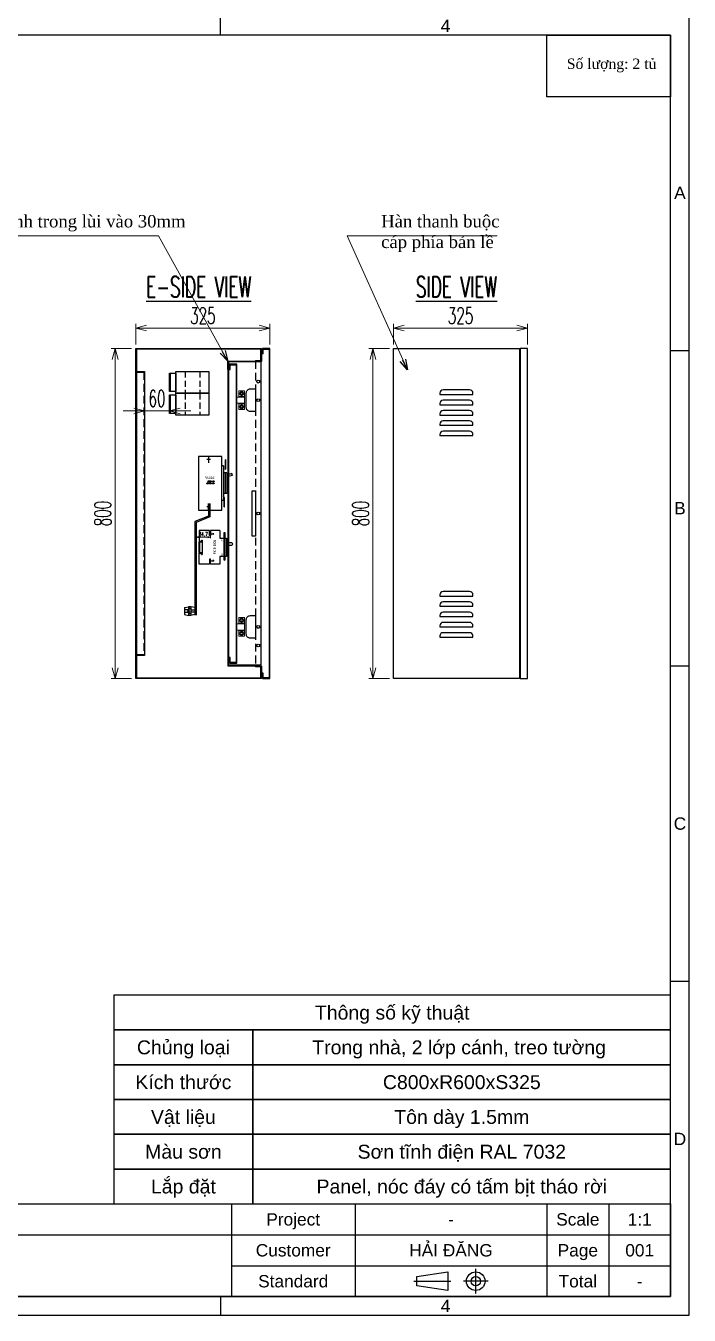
# Model space of a CAD drawing. Header units: millimetres. Extents: x 123558 to 149079, y -1073 to 14418.
# Drawn here: x 131751 to 133359, y -1073 to 2054 of the extents above; entities that cross this region are included whole.
import ezdxf
from ezdxf.enums import TextEntityAlignment as Align

# ---------------------------------------------------------------- set-up
doc = ezdxf.new("R2010")
doc.units = ezdxf.units.MM
doc.header["$LTSCALE"] = 3
for name, pattern in [('ACAD_ISO04W100', [30, 24, -3, 0, -3]), ('ASVLTYPE', [0.75, 0.5, -0.25]), ('HIDDEN', [9.525, 6.35, -3.175])]:
    doc.linetypes.add(name, pattern=pattern)
for name, color, linetype in [('1-EMC-ACESS', 4, 'Continuous'), ('@.TEXT', 7, 'Continuous'), ('@.VISIBLE', 7, 'Continuous'), ('centerline', 6, 'ACAD_ISO04W100'), ('dim', 7, 'Continuous'), ('equipments', 2, 'Continuous'), ('TEXT', 7, 'Continuous')]:
    doc.layers.add(name, color=color, linetype=linetype)
doc.layers.add('Thiet bi', color=7, linetype='Continuous', lineweight=9)
doc.layers.add('Thin-Hidden', color=6, linetype='HIDDEN', lineweight=13)
doc.styles.add('Ann_w01', font='romans.shx', dxfattribs={"width": 0.6, "bigfont": 'chineset.shx'})
doc.styles.add('Arial', font='arial.ttf')
doc.styles.add('hw_Standard', font='complex.shx', dxfattribs={"width": 0.9})
doc.styles.get("Standard").update_dxf_attribs({"font": 'arial.ttf'})
doc.styles.add('Tahoma (Input Text)', font='tahoma.ttf')
doc.dimstyles.new('Dim 01_SC05', dxfattribs={"dimscale": 5, "dimtxt": 2, "dimasz": 1.3, "dimexe": 0.5, "dimexo": 0.5, "dimgap": 0.5, "dimtad": 1, "dimtoh": 1, "dimdec": 1, "dimzin": 12, "dimdsep": 46, "dimtxsty": 'Ann_w01', "dimblk": 'OPEN30', "dimcen": 1.5, "dimclrd": 6, "dimclre": 6, "dimclrt": 3, "dimadec": 1, "dimazin": 3, "dimtm": 1e-09, "dimtfac": 1, "dimtdec": 1, "dimtmove": 0, "dimatfit": 3, "dimldrblk": 'OPEN30', "dimfxl": 1, "dimtolj": 1, "dimlwd": 20, "dimlwe": 20, "dimarcsym": 0})
doc.dimstyles.new('Dim 01_SC20', dxfattribs={"dimscale": 20, "dimtxt": 2, "dimasz": 1.3, "dimexe": 0.5, "dimexo": 0.5, "dimgap": 0.5, "dimtad": 1, "dimdec": 1, "dimzin": 12, "dimdsep": 46, "dimtxsty": 'Ann_w01', "dimblk": 'OPEN30', "dimcen": 1.5, "dimclrd": 6, "dimclre": 6, "dimclrt": 3, "dimadec": 1, "dimazin": 3, "dimtm": 1e-09, "dimtfac": 1, "dimtdec": 1, "dimtix": 1, "dimtmove": 0, "dimatfit": 3, "dimldrblk": 'OPEN30', "dimfxl": 1, "dimtolj": 1, "dimlwd": 20, "dimlwe": 20, "dimarcsym": 0})

# ---------------------------------------------------------------- blocks, each defined once
blk = doc.blocks.new('Standard ISO')
at = {"color": 6}
for p, q in [((-6, 0), (0, 0)), ((6, 0), (2, 0)), ((4, -2), (4, 2))]:
    blk.add_line(p, q, dxfattribs=at)
blk.add_lwpolyline([(-0.5, 1.5), (-0.5, -1.5), (-5.5, -0.75), (-5.5, 0.75), (-0.5, 1.5)])
for radius in [1.5, 0.75]:
    blk.add_circle((4, 0), radius)
blk = doc.blocks.new('KHUNG BAN VE (Made by Tung)')
at = {"layer": '@.VISIBLE', "color": 8}
for p, q in [((221.25, 207), (221.25, 210)), ((294, 156), (297, 156)), ((294, 105), (297, 105)), ((294, 54), (297, 54)), ((223, 18), (223, 3)), ((243, 18), (243, 3)), ((274, 18), (274, 3)), ((284, 18), (284, 3)), ((123, 13), (294, 13)), ((223, 8), (294, 8)), ((221.25, 3), (221.25, 0))]:
    blk.add_line(p, q, dxfattribs=at)
for points in [[(0, 0), (297, 0), (297, 210), (0, 210)], [(3, 3), (294, 3), (294, 207), (3, 207)], [(3, 18), (294, 18), (294, 3), (3, 3)]]:
    blk.add_lwpolyline(points, close=True, dxfattribs=at)
blk.add_blockref('Standard ISO', (258.5, 5.5))
at = {"layer": '@.TEXT', "color": 1, "style": 'Arial'}
for s, p in [('4', (257.625, 208.5)), ('A', (295.5, 181.5)), ('B', (295.5, 130.5)), ('C', (295.5, 79.5)), ('D', (295.5, 28.5)), ('4', (257.625, 1.5))]:
    blk.add_text(s, height=2, dxfattribs=at).set_placement(p, align=Align.MIDDLE_CENTER)
at = {"layer": '@.TEXT', "color": 2, "style": 'Arial'}
for s, p in [('Project', (233, 15.5)), ('Scale', (279, 15.5)), ('Customer', (233, 10.5)), ('Page', (279, 10.5)), ('Standard', (233, 5.5)), ('Total', (279, 5.5))]:
    blk.add_text(s, height=2, dxfattribs=at).set_placement(p, align=Align.MIDDLE_CENTER)
at = {"layer": '@.TEXT', "color": 1, "style": 'Arial'}
for tag, height, p in [('DESIGNER_NAME', 2, (38, 15.5)), ('PROJECT_CODE', 2, (258.5, 15.5)), ('SCALE', 2, (289, 15.5)), ('APPROVED_NAME', 2, (38, 10.5)), ('CUSTOMER_NAME', 2, (258.5, 10.5)), ('PAGE', 2, (289, 10.5)), ('DRAWING_NAME', 4, (173, 8)), ('TOTAL', 2, (289, 5.5))]:
    blk.add_attdef(tag, text='', height=height, dxfattribs=at).set_placement(p, align=Align.MIDDLE_CENTER)
blk = doc.blocks.new('Bảng thông số (Made by Tung)')
at = {"color": 8}
for points in [[(-80, 25), (0, 25), (0, 30), (-80, 30)], [(-80, 20), (-60, 20), (-60, 25), (-80, 25)], [(-60, 20), (0, 20), (0, 25), (-60, 25)], [(-80, 15), (-60, 15), (-60, 20), (-80, 20)], [(-60, 15), (0, 15), (0, 20), (-60, 20)], [(-80, 10), (-60, 10), (-60, 15), (-80, 15)], [(-60, 10), (0, 10), (0, 15), (-60, 15)], [(-80, 5), (-60, 5), (-60, 10), (-80, 10)], [(-60, 5), (0, 5), (0, 10), (-60, 10)], [(-80, 0), (-60, 0), (-60, 5), (-80, 5)], [(-60, 0), (0, 0), (0, 5), (-60, 5)]]:
    blk.add_lwpolyline(points, close=True, dxfattribs=at)
at = {"color": 4, "style": 'Arial'}
for tag, p in [('FORM', (-30, 22.5)), ('SIZE', (-30, 17.5)), ('MATERIAL', (-30, 12.5)), ('PAINTING', (-30, 7.5)), ('ASSEMBLY', (-30, 2.5))]:
    blk.add_attdef(tag, text='', height=2, dxfattribs=at).set_placement(p, align=Align.MIDDLE_CENTER)
at = {"layer": '@.TEXT', "color": 1, "style": 'Arial'}
blk.add_text('Thông số kỹ thuật', height=2, dxfattribs=at).set_placement((-40, 27.5), align=Align.MIDDLE_CENTER)
at = {"layer": '@.TEXT', "color": 2, "style": 'Arial'}
for s, p in [('Chủng loại', (-70, 22.5)), ('Kích thước', (-70, 17.5)), ('Vật liệu', (-70, 12.5)), ('Màu sơn', (-70, 7.5)), ('Lắp đặt', (-70, 2.5))]:
    blk.add_text(s, height=2, dxfattribs=at).set_placement(p, align=Align.MIDDLE_CENTER)
blk = doc.blocks.new('*U57')
at = {"color": 3}
blk.add_line((1052.1, -3275.9), (1052.1, -3359.9), dxfattribs=at)
for p, q in [((1052.1, -3275.9), (1056.1, -3275.9)), ((1044.1, -3292.9), (1052.1, -3292.9)), ((1044.1, -3292.9), (1044.1, -3342.9)), ((1048.1, -3292.9), (1048.1, -3342.9)), ((1044.1, -3342.9), (1052.1, -3342.9)), ((1052.1, -3359.9), (1056.1, -3359.9))]:
    blk.add_line(p, q)
at = {"color": 1}
for p, q in [((1083.1, -3260.4), (1092.5, -3260.4)), ((1088.1, -3252.9), (1088.1, -3268.7)), ((1083.1, -3375.4), (1092.5, -3375.4)), ((1088.1, -3382.9), (1088.1, -3367.1))]:
    blk.add_line(p, q, dxfattribs=at)
blk.add_lwpolyline([(1056.1, -3252.9), (1112.1, -3252.9), (1112.1, -3382.9), (1056.1, -3382.9)], close=True)
at = {"layer": 'TEXT'}
for p, q in [((1030.1, -3299), (1031.3, -3294.6)), ((1030.1, -3299), (1044.1, -3302.7)), ((1031.3, -3294.6), (1044.1, -3297.9))]:
    blk.add_line(p, q, dxfattribs=at)
at = {"layer": 'Thiet bi', "color": 1, "linetype": 'HIDDEN', "ltscale": 10}
for points in [[(1047.6, -3261.6), (1047.6, -3284.6), (1046.1, -3282.8), (1046.1, -3259.9)], [(1047.6, -3261.6), (1047.6, -3284.6), (1046.1, -3282.8), (1046.1, -3259.9)], [(1051.1, -3374.1), (1051.1, -3351.2), (1049.6, -3352.9), (1049.6, -3375.8)], [(1051.1, -3374.1), (1051.1, -3351.2), (1049.6, -3352.9), (1049.6, -3375.8)]]:
    blk.add_lwpolyline(points, close=True, dxfattribs=at)
at = {"color": 251, "style": 'hw_Standard', "width": 0.9}
for s, p in [('ABN,ABE50c', (1073.2, -3314.4)), ('ABN,ABE100c', (1073.2, -3319.1))]:
    blk.add_text(s, height=2.5, dxfattribs=at).set_placement(p)
at = {"layer": 'TEXT', "insert": (1073.5, -3301.8), "char_height": 6, "attachment_point": 1, "style": 'Tahoma (Input Text)'}
blk.add_mtext_dynamic_manual_height_columns('100AF', width=11.015, gutter_width=1, heights=[0], dxfattribs=at)
blk = doc.blocks.new('*U89')
h = blk.add_hatch()
h.set_pattern_fill('ANSI31', color=1, scale=10)
h.set_pattern_definition([(45, (0, 0), (-0.8838835, 0.8838835), [])])
h.paths.add_polyline_path([(-482.3, -2659.2), (-483.7, -2659.2), (-483.7, -2672.3), (-482.3, -2672.3)])
h.paths.add_polyline_path([(-482.3, -2672.3), (-483.7, -2672.3), (-483.7, -2717.3), (-482.3, -2717.3)])
h.paths.add_polyline_path([(-482.3, -2717.3), (-483.7, -2717.3), (-483.7, -2725.9), (-482.3, -2725.9)])
for p, q in [((-518.9, -2654.3), (-543.9, -2654.3)), ((-543.9, -2654.3), (-543.9, -2680.8)), ((-518.9, -2666.3), (-518.9, -2654.3)), ((-493.9, -2654.3), (-516.9, -2654.3)), ((-516.9, -2654.3), (-516.9, -2666.3)), ((-543.9, -2680.8), (-539.4, -2680.8)), ((-538.4, -2677.3), (-537.2, -2677.3)), ((-538.4, -2677.3), (-538.4, -2679.8)), ((-537.2, -2677.3), (-537.2, -2712.3)), ((-516.9, -2666.3), (-518.9, -2666.3)), ((-543.9, -2735.3), (-543.9, -2708.8)), ((-543.9, -2708.8), (-539.4, -2708.8)), ((-538.4, -2712.3), (-538.4, -2709.8)), ((-538.4, -2712.3), (-537.2, -2712.3)), ((-518.9, -2735.3), (-543.9, -2735.3)), ((-516.9, -2723.3), (-518.9, -2723.3)), ((-518.9, -2723.3), (-518.9, -2735.3)), ((-516.9, -2735.3), (-516.9, -2723.3)), ((-493.9, -2735.3), (-516.9, -2735.3))]:
    blk.add_line(p, q)
at = {"color": 1}
for p, q in [((-516.9, -2662.3), (-508.2, -2662.3)), ((-508.2, -2662.3), (-510.9, -2661.2)), ((-508.2, -2662.3), (-510.9, -2663.4)), ((-483.7, -2659.2), (-483.7, -2725.9)), ((-516.9, -2727.3), (-508.2, -2727.3)), ((-508.2, -2727.3), (-510.9, -2726.2)), ((-508.2, -2727.3), (-510.9, -2728.4))]:
    blk.add_line(p, q, dxfattribs=at)
at = {"color": 3}
blk.add_lwpolyline([(-493.9, -2654.3), (-493.9, -2672.3), (-477.9, -2672.3), (-477.9, -2717.3), (-493.9, -2717.3), (-493.9, -2735.3)], dxfattribs=at)
blk.add_lwpolyline([(-537.2, -2677.3), (-537.2, -2679.8, -0.414214), (-539.4, -2682), (-542, -2682, 0.414214), (-543, -2683), (-543, -2706.6, 0.414214), (-542, -2707.6), (-539.4, -2707.6, -0.414214), (-537.2, -2709.8), (-537.2, -2712.3), (-538.4, -2712.3), (-538.4, -2709.8, 0.414214), (-539.4, -2708.8), (-542, -2708.8, -0.414214), (-544.2, -2706.6), (-544.2, -2683, -0.414214), (-542, -2680.8), (-539.4, -2680.8, 0.414214), (-538.4, -2679.8), (-538.4, -2677.3), (-537.2, -2677.3)], format="xyb")
at = {"color": 1}
blk.add_lwpolyline([(-483.7, -2659.2), (-482.3, -2659.2), (-482.3, -2725.9), (-483.7, -2725.9)], close=True, dxfattribs=at)
blk.add_lwpolyline([(-477.9, -2688.8), (-473.9, -2688.8), (-473.9, -2689.8), (-465.9, -2689.8, 0.414214), (-462.9, -2686.8), (-462.9, -2686.8, 0.414214), (-465.9, -2683.8), (-473.9, -2683.8), (-473.9, -2684.8), (-477.9, -2684.8)], format="xyb", dxfattribs=at)
blk.add_circle((-475.8, -2686.8), 1)
for centre, radius, start, end in [((-539.4, -2679.8), 1, 270, 0), ((-480.8, -2686.8), 6.88, 294.7615, 65.2385), ((-539.4, -2709.8), 1, 0, 90)]:
    blk.add_arc(centre, radius, start, end)
at = {"layer": 'Thin-Hidden'}
for p, q in [((-543, -2691.3), (-544.2, -2691.3)), ((-543, -2698.3), (-544.2, -2698.3))]:
    blk.add_line(p, q, dxfattribs=at)
at = {"style": 'Tahoma (Input Text)'}
blk.add_text('MCB-BKN', height=6, rotation=90, dxfattribs=at).set_placement((-503.5, -2711.3))
at = {"char_height": 3, "attachment_point": 1, "rotation": 90, "style": 'Tahoma (Input Text)'}
for s, insert in [('OFF', (-490.1, -2680.9)), ('ON', (-490.3, -2715.8))]:
    blk.add_mtext_dynamic_manual_height_columns(s, width=9.282, gutter_width=1, heights=[0], dxfattribs=dict(at, insert=insert))
blk = doc.blocks.new('*U22')
at = {"color": 1}
for p, q in [((-25, 18), (-15, 20)), ((-25, 18), (-25, 1)), ((-25, 1), (-15, -1)), ((-15, 20.5), (-15, -1.5)), ((-15, 20.5), (-10, 20.5)), ((-15, -1.5), (-15, 20.5)), ((-15, 20), (-15, -1)), ((-10, 15.5), (-15, 15.5)), ((-10, 3.5), (-15, 3.5)), ((-10, 20.5), (-10, -1.5)), ((0, 18), (-10, 20)), ((0, 1), (-10, -1)), ((0, 18), (0, 1)), ((-10, -1.5), (-15, -1.5))]:
    blk.add_line(p, q, dxfattribs=at)
for points in [[(-25, 12.5), (-25, 6.5), (-16, 6.5), (-16, 12.5)], [(0, 12.5), (0, 6.5), (-9, 6.5), (-9, 12.5)]]:
    blk.add_lwpolyline(points, close=True, dxfattribs=at)
at = {"color": 1, "width": 30.098, "attachment_point": 5, "rotation": 270}
for s, insert, char_height in [('{\\fTahoma|b0|i0|c0|p34;M6}', (-18.2, 9.5), 1.5), ('{\\fTahoma|b0|i0|c0|p34;S25}', (-12.4, 9.5), 3), ('{\\fTahoma|b0|i0|c0|p34;M6}', (-5.9, 9.5), 1.5)]:
    blk.add_mtext(s, dxfattribs=dict(at, insert=insert, char_height=char_height))
blk = doc.blocks.new('_Open30')
at = {"color": 0, "linetype": 'ByBlock', "lineweight": -2}
for p, q in [((-1, 0.27), (0, 0)), ((0, 0), (-1, -0.27)), ((0, 0), (-1, 0))]:
    blk.add_line(p, q, dxfattribs=at)
blk = doc.blocks.new('CML250A-2')
at = {"color": 85, "linetype": 'ASVLTYPE', "ltscale": 10}
for p, q in [((-4, 73.5), (49, 73.5)), ((-4, 38.5), (49, 38.5))]:
    blk.add_line(p, q, dxfattribs=at)
at = {"color": 85}
for p, q in [((18.25, 2), (18.25, 0)), ((26.75, 2), (26.75, 0))]:
    blk.add_line(p, q, dxfattribs=at)
for points in [[(-4, 96), (49, 96), (49, 16), (-4, 16)], [(0, 16), (45, 16), (45, 2), (0, 2)], [(0, 2), (45, 2), (45, 0), (0, 0)]]:
    blk.add_lwpolyline(points, close=True, dxfattribs=at)
blk = doc.blocks.new('HL025-2.2 Side')
at = {"layer": 'centerline', "lineweight": 0}
blk.add_line((-1, 0), (1, 0), dxfattribs=at)
at = {"layer": 'equipments', "lineweight": 0}
for p, q in [((4.8, 9.25), (18.8, 9.25)), ((4.8, 7.5), (18.8, 7.5)), ((4.8, -7.5), (18.8, -7.5)), ((4.8, -9.25), (18.8, -9.25))]:
    blk.add_line(p, q, dxfattribs=at)
for points in [[(4.8, -7.5), (0, -7.5), (0, 7.5), (4.8, 7.5)], [(4.8, 7.5), (4.8, 22.5), (18.8, 22.5), (18.8, -22.5), (4.8, -22.5), (4.8, -7.5)]]:
    blk.add_lwpolyline(points, dxfattribs=at)
at = {"layer": 'equipments'}
for centre in [(11.8, 16), (11.8, -16)]:
    blk.add_circle(centre, 3, dxfattribs=at)
blk = doc.blocks.new('*D297')
at = {"layer": '@.VISIBLE', "color": 6, "lineweight": 20, "transparency": 16777216}
for p, q in [((132007.8, 1271.3), (131957.8, 1271.3)), ((131967.8, 497.3), (131967.8, 1245.3)), ((132007.8, 471.3), (131957.8, 471.3))]:
    blk.add_line(p, q, dxfattribs=at)
at = {"layer": 'Defpoints', "color": 0, "transparency": 16777216}
for p in [(131967.8, 1271.3), (132017.8, 1271.3), (132017.8, 471.3)]:
    blk.add_point(p, dxfattribs=at)
at = {"layer": '@.VISIBLE', "color": 6, "lineweight": 20, "transparency": 16777216, "xscale": 26, "yscale": 26, "zscale": 26}
for p, rotation in [((131967.8, 1271.3), 90), ((131967.8, 471.3), 270)]:
    blk.add_blockref('_Open30', p, dxfattribs=dict(at, rotation=rotation))
at = {"layer": '@.VISIBLE', "color": 3, "transparency": 16777216, "insert": (131937.8, 871.3), "char_height": 40, "attachment_point": 5, "rotation": 90, "style": 'Ann_w01'}
blk.add_mtext('\\A1;800', dxfattribs=at)
blk = doc.blocks.new('*D299')
at = {"layer": '@.VISIBLE', "color": 6, "lineweight": 20, "transparency": 16777216}
for p, q in [((132017.8, 1281.3), (132017.8, 1331.3)), ((132043.8, 1321.3), (132316.8, 1321.3)), ((132342.8, 1281.3), (132342.8, 1331.3))]:
    blk.add_line(p, q, dxfattribs=at)
at = {"layer": 'Defpoints', "color": 0, "transparency": 16777216}
for p in [(132342.8, 1321.3), (132017.8, 1271.3), (132342.8, 1271.3)]:
    blk.add_point(p, dxfattribs=at)
at = {"layer": '@.VISIBLE', "color": 6, "lineweight": 20, "transparency": 16777216, "xscale": 26, "yscale": 26, "zscale": 26, "rotation": 180}
blk.add_blockref('_Open30', (132017.8, 1321.3), dxfattribs=at)
at = {"layer": '@.VISIBLE', "color": 6, "lineweight": 20, "transparency": 16777216, "xscale": 26, "yscale": 26, "zscale": 26}
blk.add_blockref('_Open30', (132342.8, 1321.3), dxfattribs=at)
at = {"layer": '@.VISIBLE', "color": 3, "transparency": 16777216, "insert": (132180.3, 1351.3), "char_height": 40, "attachment_point": 5, "style": 'Ann_w01'}
blk.add_mtext('\\A1;325', dxfattribs=at)
blk = doc.blocks.new('*D300')
at = {"layer": '@.VISIBLE', "color": 6, "lineweight": 20, "transparency": 16777216}
for p, q in [((132632.8, 1271.3), (132582.8, 1271.3)), ((132592.8, 497.3), (132592.8, 1245.3)), ((132632.8, 471.3), (132582.8, 471.3))]:
    blk.add_line(p, q, dxfattribs=at)
at = {"layer": 'Defpoints', "color": 0, "transparency": 16777216}
for p in [(132592.8, 1271.3), (132642.8, 1271.3), (132642.8, 471.3)]:
    blk.add_point(p, dxfattribs=at)
at = {"layer": '@.VISIBLE', "color": 6, "lineweight": 20, "transparency": 16777216, "xscale": 26, "yscale": 26, "zscale": 26}
for p, rotation in [((132592.8, 1271.3), 90), ((132592.8, 471.3), 270)]:
    blk.add_blockref('_Open30', p, dxfattribs=dict(at, rotation=rotation))
at = {"layer": '@.VISIBLE', "color": 3, "transparency": 16777216, "insert": (132562.8, 871.3), "char_height": 40, "attachment_point": 5, "rotation": 90, "style": 'Ann_w01'}
blk.add_mtext('\\A1;800', dxfattribs=at)
blk = doc.blocks.new('*D301')
at = {"layer": '@.VISIBLE', "color": 6, "lineweight": 20, "transparency": 16777216}
for p, q in [((132642.8, 1281.3), (132642.8, 1331.3)), ((132668.8, 1321.3), (132941.8, 1321.3)), ((132967.8, 1281.3), (132967.8, 1331.3))]:
    blk.add_line(p, q, dxfattribs=at)
at = {"layer": 'Defpoints', "color": 0, "transparency": 16777216}
for p in [(132967.8, 1321.3), (132642.8, 1271.3), (132967.8, 1271.3)]:
    blk.add_point(p, dxfattribs=at)
at = {"layer": '@.VISIBLE', "color": 6, "lineweight": 20, "transparency": 16777216, "xscale": 26, "yscale": 26, "zscale": 26, "rotation": 180}
blk.add_blockref('_Open30', (132642.8, 1321.3), dxfattribs=at)
at = {"layer": '@.VISIBLE', "color": 6, "lineweight": 20, "transparency": 16777216, "xscale": 26, "yscale": 26, "zscale": 26}
blk.add_blockref('_Open30', (132967.8, 1321.3), dxfattribs=at)
at = {"layer": '@.VISIBLE', "color": 3, "transparency": 16777216, "insert": (132805.3, 1351.3), "char_height": 40, "attachment_point": 5, "style": 'Ann_w01'}
blk.add_mtext('\\A1;325', dxfattribs=at)
blk = doc.blocks.new('*U294')
at = {"color": 2}
blk.add_lwpolyline([(32, 5.5), (-32, 5.5, 0.414214), (-40, -2.5), (-40, -5.5), (40, -5.5), (40, -2.5, 0.414214)], format="xyb", close=True, dxfattribs=at)
blk = doc.blocks.new('*U295')
at = {"color": 0, "linetype": 'ByBlock', "lineweight": -2}
for p in [(0, 100), (0, 75), (0, 50), (0, 25), (0, 0)]:
    blk.add_blockref('*U294', p, dxfattribs=at)
blk = doc.blocks.new('*U296')
at = {"color": 2}
blk.add_lwpolyline([(32, 5.5), (-32, 5.5, 0.414214), (-40, -2.5), (-40, -5.5), (40, -5.5), (40, -2.5, 0.414214)], format="xyb", close=True, dxfattribs=at)
blk = doc.blocks.new('*U293')
at = {"color": 0, "linetype": 'ByBlock', "lineweight": -2}
for p in [(0, 100), (0, 75), (0, 50), (0, 25), (0, 0)]:
    blk.add_blockref('*U296', p, dxfattribs=at)
blk = doc.blocks.new('*D311')
at = {"color": 6, "lineweight": 20, "transparency": 16777216}
for p, q in [((132039.3, 1124), (132039.3, 1130.3)), ((132099.3, 1124), (132099.3, 1130.3)), ((132013.3, 1120.3), (131987.3, 1120.3)), ((132099.3, 1120.3), (132039.3, 1120.3)), ((132125.3, 1120.3), (132151.3, 1120.3))]:
    blk.add_line(p, q, dxfattribs=at)
at = {"layer": 'Defpoints', "color": 0, "transparency": 16777216}
for p in [(132039.3, 1120.3), (132039.3, 1114), (132099.3, 1114)]:
    blk.add_point(p, dxfattribs=at)
at = {"color": 6, "lineweight": 20, "transparency": 16777216, "xscale": 26, "yscale": 26, "zscale": 26}
blk.add_blockref('_Open30', (132039.3, 1120.3), dxfattribs=at)
at = {"color": 6, "lineweight": 20, "transparency": 16777216, "xscale": 26, "yscale": 26, "zscale": 26, "rotation": 180}
blk.add_blockref('_Open30', (132099.3, 1120.3), dxfattribs=at)
at = {"color": 3, "transparency": 16777216, "insert": (132069.3, 1150.3), "char_height": 40, "attachment_point": 5, "style": 'Ann_w01'}
blk.add_mtext('\\A1;60', dxfattribs=at)
blk = doc.blocks.new('*D385')
at = {"color": 6, "lineweight": 20, "transparency": 16777216}
for p, q in [((132164.1, 827.3), (132164.1, 811.3)), ((132192.3, 813.8), (132170.6, 813.8)), ((132198.8, 827.3), (132198.8, 811.3))]:
    blk.add_line(p, q, dxfattribs=at)
at = {"layer": 'Defpoints', "color": 0, "transparency": 16777216}
for p in [(132164.1, 829.8), (132164.1, 813.8), (132198.8, 829.8)]:
    blk.add_point(p, dxfattribs=at)
at = {"color": 6, "lineweight": 20, "transparency": 16777216, "xscale": 6.5, "yscale": 6.5, "zscale": 6.5, "rotation": 180}
blk.add_blockref('_Open30', (132164.1, 813.8), dxfattribs=at)
at = {"color": 6, "lineweight": 20, "transparency": 16777216, "xscale": 6.5, "yscale": 6.5, "zscale": 6.5}
blk.add_blockref('_Open30', (132198.8, 813.8), dxfattribs=at)
at = {"color": 3, "transparency": 16777216, "insert": (132181.4, 821.3), "char_height": 10, "attachment_point": 5, "style": 'Ann_w01'}
blk.add_mtext('\\A1;34.7', dxfattribs=at)

msp = doc.modelspace()

# ---------------------------------------------------------------- linework, layer by layer
for p, q in [((132194.26, 887.33), (132197.26, 887.33)), ((132161.06, 634.85), (132164.06, 634.85))]:
    msp.add_line(p, q)
msp.add_lwpolyline([(133014.49, 2031.89), (133314.5, 2031.89), (133314.5, 1881.92), (133014.49, 1881.92)], close=True)
at = {"color": 1}
for points in [[(132194.26, 895.33), (132194.26, 865.33), (132161.06, 851.83), (132161.06, 624.85)], [(132197.26, 895.33), (132197.26, 863.31), (132164.06, 849.8), (132164.06, 624.85)]]:
    msp.add_lwpolyline(points, dxfattribs=at)
msp.add_lwpolyline([(132161.06, 626.35), (132161.06, 624.85)])
at = {"layer": '@.VISIBLE', "color": 4}
for p, q in [((132326.26, 1258.33), (132324.76, 1258.33)), ((132326.26, 484.33), (132324.76, 484.33))]:
    msp.add_line(p, q, dxfattribs=at)
at = {"layer": '@.VISIBLE', "color": 6}
for p, q in [((132240.76, 1220.83), (132240.76, 521.83)), ((132242.26, 1220.83), (132242.26, 521.83)), ((132321.76, 503.33), (132321.76, 1239.33))]:
    msp.add_line(p, q, dxfattribs=at)
at = {"layer": '@.VISIBLE'}
for p, q in [((132307.76, 1242.83), (132307.76, 1241.33)), ((132307.76, 501.33), (132307.76, 499.83))]:
    msp.add_line(p, q, dxfattribs=at)
at = {"layer": '@.VISIBLE', "linetype": 'HIDDEN'}
msp.add_line((132307.76, 1241.33), (132307.76, 501.33), dxfattribs=at)
at = {"layer": '@.VISIBLE'}
for points in [[(132307.76, 501.33), (132322.76, 501.33), (132322.76, 471.33), (132017.76, 471.33), (132017.76, 1271.33), (132322.76, 1271.33), (132322.76, 1241.33), (132307.76, 1241.33)], [(132307.76, 1242.83), (132321.26, 1242.83), (132321.26, 1269.83), (132019.26, 1269.83), (132019.26, 472.83), (132321.26, 472.83), (132321.26, 499.83), (132307.76, 499.83)]]:
    msp.add_lwpolyline(points, dxfattribs=at)
at = {"layer": '@.VISIBLE', "color": 4}
for points in [[(132324.76, 484.33), (132324.76, 471.33), (132342.76, 471.33), (132342.76, 1271.33), (132324.76, 1271.33), (132324.76, 1258.33)], [(132326.26, 1258.33), (132326.26, 1269.83), (132341.26, 1269.83), (132341.26, 472.83), (132326.26, 472.83), (132326.26, 484.33)], [(132244.76, 1220.86), (132246.26, 1220.83), (132246.26, 1232.33), (132261.26, 1232.33), (132261.26, 510.33), (132246.26, 510.33), (132246.26, 521.83), (132244.76, 521.83), (132244.76, 508.83), (132262.76, 508.83), (132262.76, 1233.83), (132244.76, 1233.83), (132244.76, 1220.83)]]:
    msp.add_lwpolyline(points, dxfattribs=at)
at = {"layer": '@.VISIBLE'}
msp.add_lwpolyline([(132947.76, 471.33), (132642.76, 471.33), (132642.76, 1271.33), (132947.76, 1271.33)], close=True, dxfattribs=at)
at = {"layer": '@.VISIBLE', "color": 4}
msp.add_lwpolyline([(132967.76, 1271.33), (132949.76, 1271.33), (132949.76, 471.33), (132967.76, 471.33)], close=True, dxfattribs=at)
at = {"layer": '@.VISIBLE', "color": 6}
for points in [[(132321.76, 1239.33), (132242.26, 1239.33), (132242.26, 1220.83), (132240.76, 1220.83), (132240.76, 1240.83), (132321.76, 1240.83)], [(132299.76, 926.33), (132307.76, 926.33), (132307.76, 816.33), (132299.76, 816.33)], [(132321.76, 503.33), (132242.26, 503.33), (132242.26, 521.83), (132240.76, 521.83), (132240.76, 501.83), (132321.76, 501.83)]]:
    msp.add_lwpolyline(points, close=True, dxfattribs=at)
at = {"layer": '@.VISIBLE', "color": 151}
msp.add_lwpolyline([(132019.26, 1215.83), (132039.26, 1215.83), (132039.26, 526.83), (132019.26, 526.83)], close=True, dxfattribs=at)
at = {"layer": '@.VISIBLE', "color": 151, "linetype": 'HIDDEN'}
msp.add_lwpolyline([(132019.26, 1214.33), (132037.76, 1214.33), (132037.76, 528.33), (132019.26, 528.33)], dxfattribs=at)
at = {"layer": '@.VISIBLE', "color": 6}
for points in [[(132269.56, 1162.33), (132269.56, 1162.33, 0.4142136), (132273.06, 1158.83), (132276.06, 1158.83, 0.4142136), (132279.56, 1162.33), (132279.56, 1162.33, 0.4142136), (132276.06, 1165.83), (132273.06, 1165.83, 0.4142136)], [(132307.76, 1173.83), (132307.76, 1118.83), (132295.76, 1118.83, -0.4142136), (132285.76, 1128.83), (132285.76, 1163.83, -0.4142136), (132295.76, 1173.83)], [(132269.56, 1130.33), (132269.56, 1130.33, 0.4142136), (132273.06, 1126.83), (132276.06, 1126.83, 0.4142136), (132279.56, 1130.33), (132279.56, 1130.33, 0.4142136), (132276.06, 1133.83), (132273.06, 1133.83, 0.4142136)], [(132269.56, 612.33), (132269.56, 612.33, 0.4142136), (132273.06, 608.83), (132276.06, 608.83, 0.4142136), (132279.56, 612.33), (132279.56, 612.33, 0.4142136), (132276.06, 615.83), (132273.06, 615.83, 0.4142136)], [(132307.76, 623.83), (132307.76, 568.83), (132295.76, 568.83, -0.4142136), (132285.76, 578.83), (132285.76, 613.83, -0.4142136), (132295.76, 623.83)], [(132269.56, 580.33), (132269.56, 580.33, 0.4142136), (132273.06, 576.83), (132276.06, 576.83, 0.4142136), (132279.56, 580.33), (132279.56, 580.33, 0.4142136), (132276.06, 583.83), (132273.06, 583.83, 0.4142136)]]:
    msp.add_lwpolyline(points, format="xyb", close=True, dxfattribs=at)
for centre in [(132314.76, 1191.33), (132314.76, 1146.33), (132314.76, 871.33), (132314.76, 596.33), (132314.76, 551.33)]:
    msp.add_circle(centre, 3.5, dxfattribs=at)

# ---------------------------------------------------------------- block references
at = {"color": 1, "rotation": 270}
for p in [(132099.26, 1212.01), (132099.26, 1159.01)]:
    msp.add_blockref('CML250A-2', p, dxfattribs=at)
for name, p in [('*U293', (132795.26, 1065.83)), ('*U89', (132715.65, 3484.17)), ('*U295', (132795.26, 576.83)), ('*U22', (132161.06, 625.32))]:
    msp.add_blockref(name, p)
at = {"xscale": -1}
msp.add_blockref('*U57', (133282.34, 4262.7), dxfattribs=at)
at = {"xscale": 16.875, "yscale": 16.875, "zscale": 16.875}
msp.add_blockref('Bảng thông số (Made by Tung)', (133314.5, -803.11), dxfattribs=at).add_auto_attribs({'MATERIAL': 'Tôn dày 1.5mm', 'ASSEMBLY': 'Panel, nóc đáy có tấm bịt tháo rời', 'PAINTING': 'Sơn tĩnh điện RAL 7032', 'SIZE': 'C800xR600xS325', 'FORM': 'Trong nhà, 2 lớp cánh, treo tường '})
at = {"layer": '@.VISIBLE'}
ref = msp.add_blockref('KHUNG BAN VE (Made by Tung)', (128904.5, -1073.11), dxfattribs=dict(at, xscale=15, yscale=15, zscale=15))
ref.add_attrib('TOTAL', '-', dxfattribs={"layer": '@.TEXT', "color": 1, "height": 30, "style": 'Arial'}).set_placement((133239.5, -990.61), align=Align.MIDDLE_CENTER)
ref.add_attrib('PAGE', '001', dxfattribs={"layer": '@.TEXT', "color": 1, "height": 30, "style": 'Arial'}).set_placement((133239.5, -915.61), align=Align.MIDDLE_CENTER)
ref.add_attrib('SCALE', '1:1', dxfattribs={"layer": '@.TEXT', "color": 1, "height": 30, "style": 'Arial'}).set_placement((133239.5, -840.61), align=Align.MIDDLE_CENTER)
ref.add_attrib('CUSTOMER_NAME', 'HẢI ĐĂNG', dxfattribs={"layer": '@.TEXT', "color": 1, "height": 30, "style": 'Arial'}).set_placement((132782, -915.61), align=Align.MIDDLE_CENTER)
ref.add_attrib('PROJECT_CODE', '-', dxfattribs={"layer": '@.TEXT', "color": 1, "height": 30, "style": 'Arial'}).set_placement((132782, -840.61), align=Align.MIDDLE_CENTER)
at = {"layer": 'equipments'}
msp.add_blockref('HL025-2.2 Side', (132262.76, 1146.33), dxfattribs=at)
at = {"layer": 'equipments', "xscale": -1, "rotation": 180}
msp.add_blockref('HL025-2.2 Side', (132262.76, 596.33), dxfattribs=at)

# ---------------------------------------------------------------- texts
at = {"char_height": 30, "attachment_point": 1, "style": 'Ann_w01'}
for s, width, insert in [('{\\fTimes New Roman|b0|i0|c163|p18;\\W1;Cánh trong lùi vào 30mm }', 482.2882, (131672.88, 1595.35)), ('{\\fTimes New Roman|b0|i0|c0|p18;\\W1;Hàn thanh buộc cáp phía bản lề}', 338.5833, (132612.72, 1595.35))]:
    msp.add_mtext_dynamic_manual_height_columns(s, width=width, gutter_width=99.2, heights=[0], dxfattribs=dict(at, insert=insert))
at = {"layer": '1-EMC-ACESS', "color": 1, "linetype": 'ByBlock', "lineweight": -2, "insert": (133171.4, 1974.91), "char_height": 25.2, "width": 385.9629, "attachment_point": 2, "style": 'Arial'}
msp.add_mtext('{\\fTimes New Roman|b0|i0|c163|p18;\\C7;Số lượng: 2 tủ }', dxfattribs=at)
at = {"layer": 'dim', "color": 2, "char_height": 50, "attachment_point": 5, "style": 'Ann_w01'}
for s, insert in [('\\A1;{\\LE-SIDE VIEW}', (132170.26, 1421.33)), ('\\A1;{\\LSIDE VIEW}', (132795.26, 1421.33))]:
    msp.add_mtext(s, dxfattribs=dict(at, insert=insert))

# ---------------------------------------------------------------- dimensions: what is measured, and where the dimension line sits
for base, p1, p2, dimstyle, picture, middle in [((132039.26, 1120.31), (132099.26, 1114.01), (132039.26, 1114.01), 'Dim 01_SC20', '*D311', (132069.26, 1150.31)), ((132164.06, 813.76), (132198.76, 829.83), (132164.06, 829.83), 'Dim 01_SC05', '*D385', (132181.41, 821.26))]:
    dim = msp.add_linear_dim(base=base, p1=p1, p2=p2, dimstyle=dimstyle)
    dim.commit()
    dim.dimension.update_dxf_attribs({"geometry": picture, "text_midpoint": middle})
at = {"layer": '@.VISIBLE'}
for base, p1, p2, picture, middle in [((132342.76, 1321.33), (132017.76, 1271.33), (132342.76, 1271.33), '*D299', (132180.26, 1351.33)), ((132967.76, 1321.33), (132642.76, 1271.33), (132967.76, 1271.33), '*D301', (132805.26, 1351.33))]:
    dim = msp.add_linear_dim(base=base, p1=p1, p2=p2, dimstyle='Dim 01_SC20', dxfattribs=at)
    dim.commit()
    dim.dimension.update_dxf_attribs({"geometry": picture, "text_midpoint": middle})
for base, p1, p2, picture, middle in [((131967.76, 1271.33), (132017.76, 471.33), (132017.76, 1271.33), '*D297', (131937.76, 871.33)), ((132592.76, 1271.33), (132642.76, 471.33), (132642.76, 1271.33), '*D300', (132562.76, 871.33))]:
    dim = msp.add_linear_dim(base=base, p1=p1, p2=p2, angle=90, dimstyle='Dim 01_SC20', dxfattribs=at)
    dim.commit()
    dim.dimension.update_dxf_attribs({"geometry": picture, "text_midpoint": middle})

# ---------------------------------------------------------------- leaders
for points in [[(132240.76, 1240.83), (132073.32, 1544.68), (131709.67, 1544.68)], [(132676.24, 1219.51), (132529.99, 1544.68), (132893.64, 1544.68)]]:
    msp.add_leader(points, dimstyle='Dim 01_SC20', override={"dimgap": 0.5, "dimtad": 0})

doc.saveas('drawing.dxf')
